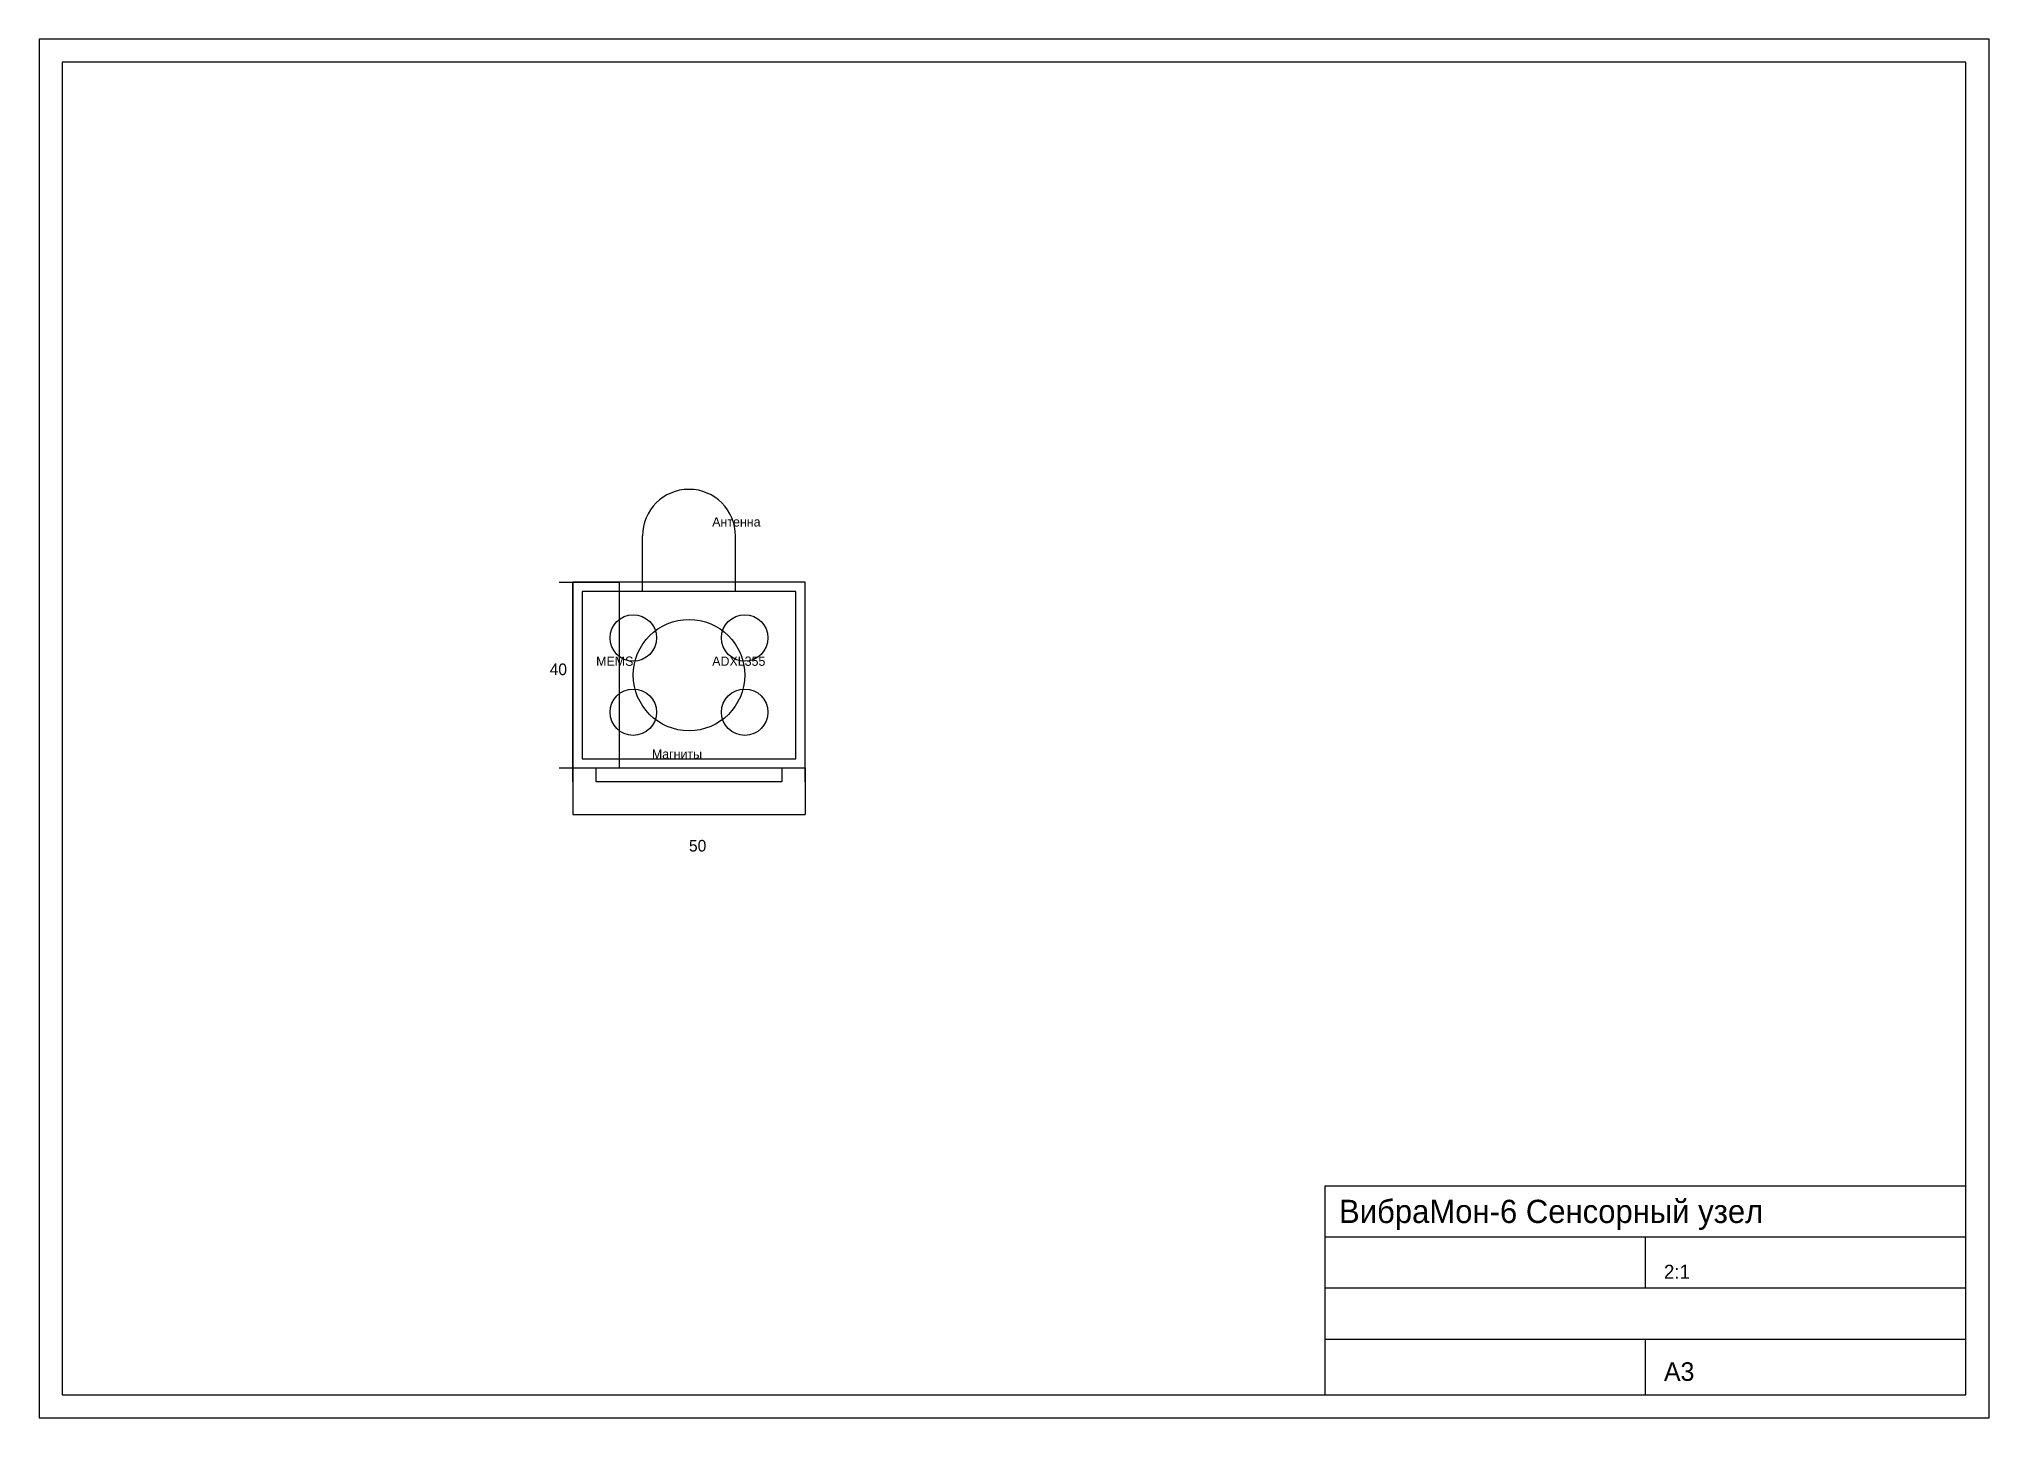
# Model space of a CAD drawing. Header units: metres. Extents: x 0 to 420, y 0 to 297.
import ezdxf

# ---------------------------------------------------------------- set-up
doc = ezdxf.new("R2010")
doc.units = ezdxf.units.M

msp = doc.modelspace()

# ---------------------------------------------------------------- linework, layer by layer
for p, q in [((420, 297), (0, 297)), ((0, 297), (0, 0)), ((420, 0), (420, 297)), ((415, 292), (5, 292)), ((5, 292), (5, 5)), ((415, 5), (415, 292)), ((130, 178), (130, 190)), ((150, 178), (150, 190)), ((112, 180), (118, 180)), ((115, 140), (115, 180)), ((115, 180), (125, 180)), ((125, 140), (125, 180)), ((115, 137), (115, 143)), ((165, 137), (165, 143)), ((112, 140), (118, 140)), ((115, 140), (165, 140)), ((115, 140), (115, 130)), ((115, 140), (125, 140)), ((165, 140), (165, 130)), ((115, 130), (165, 130)), ((277, 5), (277, 50)), ((277, 50), (415, 50)), ((346, 50), (346, 50)), ((277, 39), (415, 39)), ((346, 28), (346, 39)), ((277, 28), (415, 28)), ((277, 17), (415, 17)), ((346, 5), (346, 17)), ((5, 5), (415, 5)), ((0, 0), (420, 0))]:
    msp.add_line(p, q)
for points in [[(115, 140), (165, 140), (165, 180), (115, 180)], [(117, 142), (163, 142), (163, 178), (117, 178)], [(120, 140), (160, 140), (160, 137), (120, 137)]]:
    msp.add_lwpolyline(points, close=True)
for centre, radius in [((128, 168), 5), ((152, 168), 5), ((140, 160), 12), ((128, 152), 5), ((152, 152), 5)]:
    msp.add_circle(centre, radius)
msp.add_arc((140, 190), 10, 0, 180)

# ---------------------------------------------------------------- texts
for s, height, p in [('Антенна', 2, (145, 192)), ('MEMS', 2, (120, 162)), ('ADXL355', 2, (145, 162)), ('40', 2.5, (110, 160)), ('Магниты', 2, (132, 142)), ('50', 2.5, (140, 122)), ('ВибраМон-6 Сенсорный узел', 5, (280, 42)), ('2:1', 3, (350, 30)), ('А3', 4, (350, 8))]:
    msp.add_text(s, height=height).set_placement(p)

doc.saveas('drawing.dxf')
